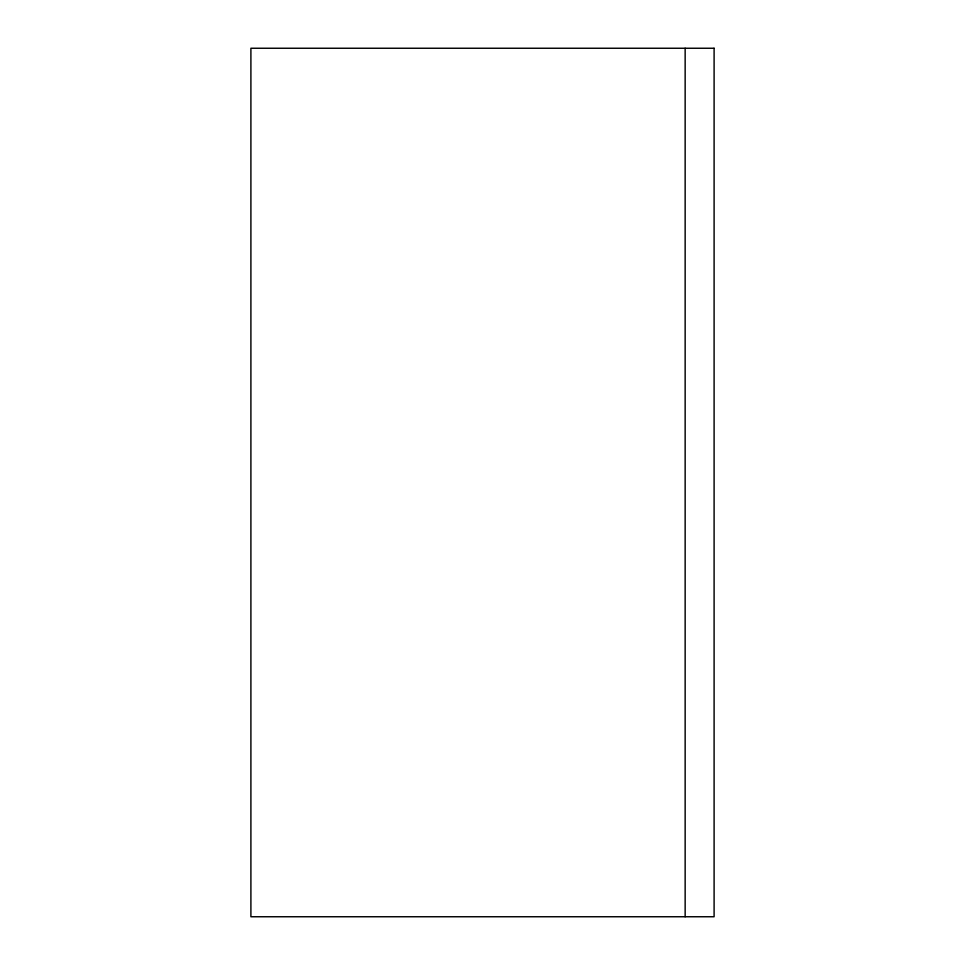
<?xml version="1.0" encoding="UTF-8"?>
<svg xmlns="http://www.w3.org/2000/svg" width="965" height="965" viewBox="0 0 965 965"><rect width="100%" height="100%" fill="white"/><g stroke="black" fill="none" stroke-linecap="round" stroke-linejoin="round"><path stroke-width="1.45" d="M685.15 48.25L685.15 916.75M714.1 48.25L250.9 48.25L250.9 916.75L714.1 916.75L714.1 48.25"/></g></svg>
